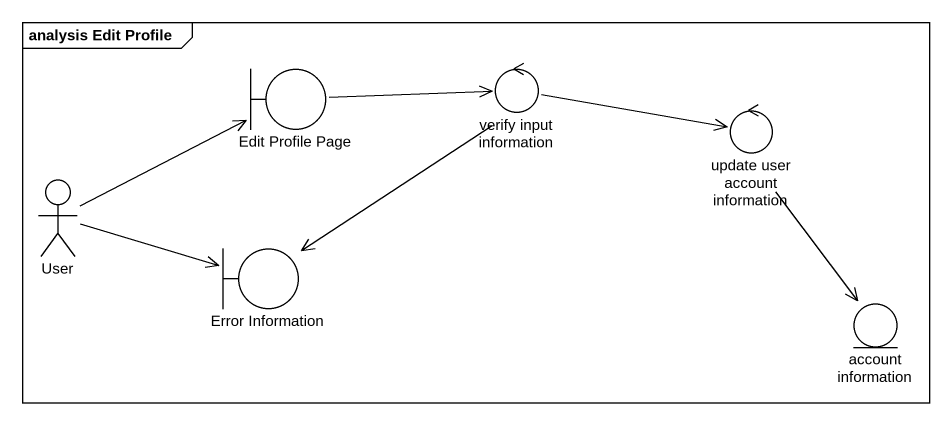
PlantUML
@startuml
mainframe analysis Edit Profile
boundary "Edit Profile Page" as Edit_Profile_Page
control "verify input information" as verify_input_information
control "update user account information" as update_user_account
actor User
boundary "Error Information" as Error_Information
entity "account information" as account_information
Edit_Profile_Page -right-> verify_input_information
verify_input_information -right-> update_user_account
verify_input_information --> Error_Information
update_user_account --> account_information
User -right-> Edit_Profile_Page
User -right-> Error_Information
@enduml
